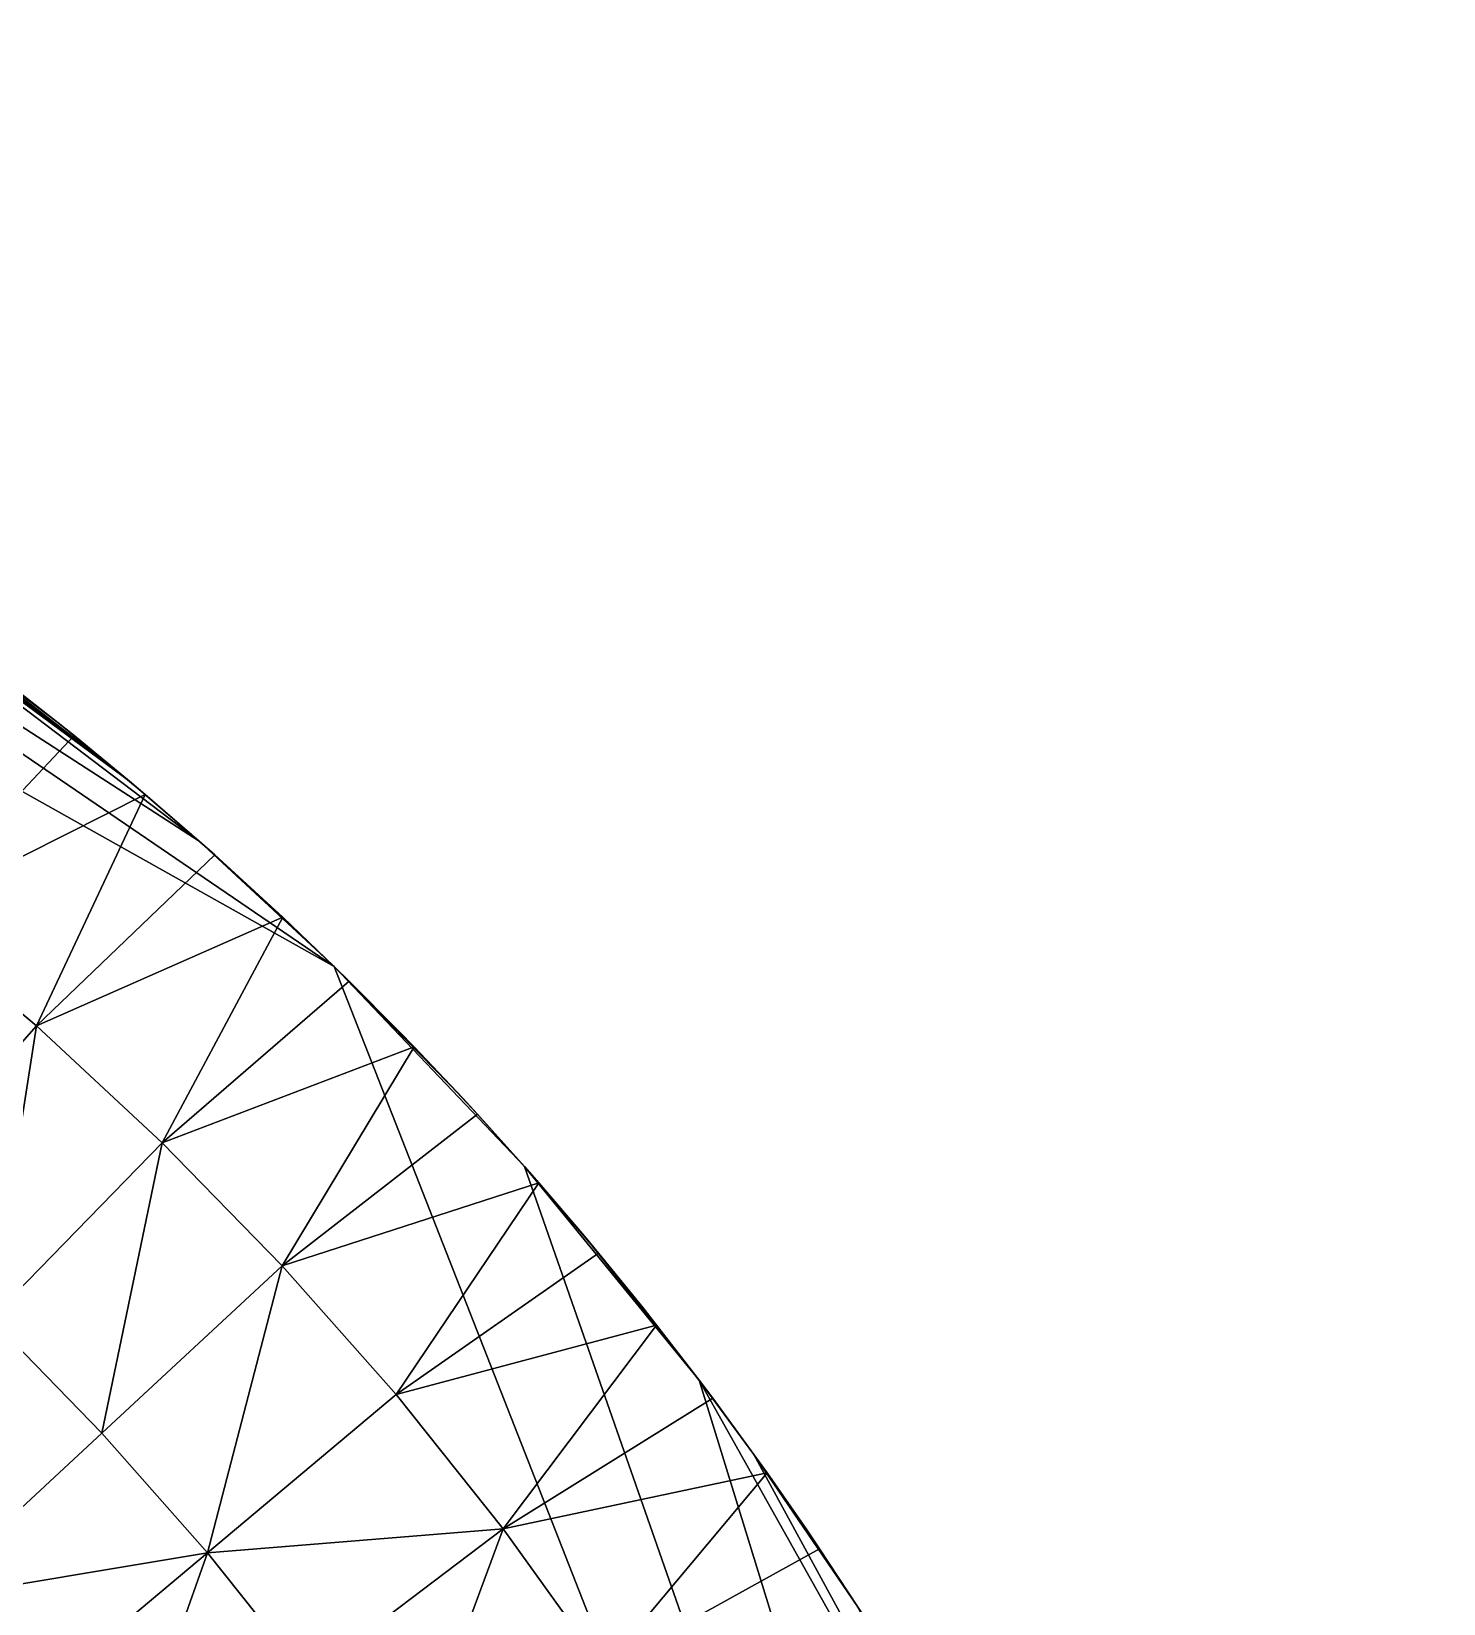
# Model space of a CAD drawing. Header units: millimetres. Extents: x -3750 to 5350, y -3750 to 3750.
# Drawn here: x 2311 to 3745, y 2038 to 3634 of the extents above; entities that cross this region are included whole.
import ezdxf

# ---------------------------------------------------------------- set-up
doc = ezdxf.new("R2010")
doc.units = ezdxf.units.MM
doc.header["$MEASUREMENT"] = 0
doc.layers.add('MESH_3D', color=2, linetype='CONTINUOUS')

msp = doc.modelspace()

# ---------------------------------------------------------------- linework, layer by layer
at = {"layer": 'MESH_3D'}
for points in [[(925.3, 3634, 32500), (-2410.5, 2872.7, 32500), (3378.6, -1627.1, 32500)], [(925.3, 3634, 32500), (3634, -925.3, 32500), (3745.3, -186.9, 32500)], [(925.3, 3634, 32500), (3378.6, -1627.1, 32500), (3634, -925.3, 32500)], [(2618.4, 2684.5, 32500), (925.3, 3634, 32500), (3745.3, -186.9, 32500)], [(2618.4, 2684.5, 32500), (1542.3, 3418.1, 32500), (925.3, 3634, 32500)], [(2481.3, 2811.7, 32500), (2034.5, 3150.1, 32500), (1542.3, 3418.1, 32500)], [(2618.4, 2684.5, 32500), (2481.3, 2811.7, 32500), (1542.3, 3418.1, 32500)], [(2410.5, 2872.7, 32500), (2112.5, 3098.4, 32500), (2034.5, 3150.1, 32500)], [(2481.3, 2811.7, 32500), (2410.5, 2872.7, 32500), (2034.5, 3150.1, 32500)], [(2410.5, 2872.7, 32500), (2189, 3044.8, 32500), (2112.5, 3098.4, 32500)], [(2338.1, 2931.9, 32500), (2264.3, 2989.2, 32500), (2189, 3044.8, 32500)], [(2410.5, 2872.7, 32500), (2338.1, 2931.9, 32500), (2189, 3044.8, 32500)], [(2264.3, 2989.2, 32500), (2338.1, 2931.9, 32500), (2280.4, 2977, 25000)], [(2182.2, 2736.4, 24800), (2280.4, 2977, 25000), (2354.1, 2919.1, 25000)], [(2338.1, 2931.9, 32500), (2354.1, 2919.1, 25000), (2280.4, 2977, 25000)], [(2338.1, 2931.9, 32500), (2410.5, 2872.7, 32500), (2354.1, 2919.1, 25000)], [(2182.2, 2736.4, 24800), (2354.1, 2919.1, 25000), (2426.3, 2859.3, 25000)], [(2410.5, 2872.7, 32500), (2426.3, 2859.3, 25000), (2354.1, 2919.1, 25000)], [(3378.6, -1627.1, 32500), (-2410.5, 2872.7, 32500), (-1955.4, -3199.8, 32500)], [(2182.2, 2736.4, 24800), (2426.3, 2859.3, 25000), (2315.9, 2624.2, 24800)], [(2315.9, 2624.2, 24800), (2426.3, 2859.3, 25000), (2497, 2797.8, 25000)], [(2410.5, 2872.7, 32500), (2481.3, 2811.7, 32500), (2426.3, 2859.3, 25000)], [(2481.3, 2811.7, 32500), (2497, 2797.8, 25000), (2426.3, 2859.3, 25000)], [(2481.3, 2811.7, 32500), (2550.6, 2748.9, 32500), (2497, 2797.8, 25000)], [(2618.4, 2684.5, 32500), (2550.6, 2748.9, 32500), (2481.3, 2811.7, 32500)], [(2315.9, 2624.2, 24800), (2497, 2797.8, 25000), (2566.1, 2734.5, 25000)], [(2550.6, 2748.9, 32500), (2566.1, 2734.5, 25000), (2497, 2797.8, 25000)], [(2550.6, 2748.9, 32500), (2618.4, 2684.5, 32500), (2566.1, 2734.5, 25000)], [(2182.2, 2736.4, 24800), (2315.9, 2624.2, 24800), (2150.5, 2436.8, 24600)], [(2315.9, 2624.2, 24800), (2566.1, 2734.5, 25000), (2443.8, 2505.5, 24800)], [(2443.8, 2505.5, 24800), (2566.1, 2734.5, 25000), (2633.7, 2669.5, 25000)], [(2618.4, 2684.5, 32500), (2633.7, 2669.5, 25000), (2566.1, 2734.5, 25000)], [(2618.4, 2684.5, 32500), (2684.5, 2618.4, 32500), (2633.7, 2669.5, 25000)], [(2618.4, 2684.5, 32500), (3745.3, -186.9, 32500), (2811.7, 2481.3, 32500)], [(2618.4, 2684.5, 32500), (2811.7, 2481.3, 32500), (2748.9, 2550.6, 32500)], [(2618.4, 2684.5, 32500), (2748.9, 2550.6, 32500), (2684.5, 2618.4, 32500)], [(2443.8, 2505.5, 24800), (2633.7, 2669.5, 25000), (2699.5, 2602.9, 25000)], [(2684.5, 2618.4, 32500), (2699.5, 2602.9, 25000), (2633.7, 2669.5, 25000)], [(2315.9, 2624.2, 24800), (2269.3, 2326.6, 24600), (2150.5, 2436.8, 24600)], [(2315.9, 2624.2, 24800), (2443.8, 2505.5, 24800), (2269.3, 2326.6, 24600)], [(2684.5, 2618.4, 32500), (2748.9, 2550.6, 32500), (2699.5, 2602.9, 25000)], [(2443.8, 2505.5, 24800), (2699.5, 2602.9, 25000), (2565.7, 2380.6, 24800)], [(2565.7, 2380.6, 24800), (2699.5, 2602.9, 25000), (2763.8, 2534.6, 25000)], [(2748.9, 2550.6, 32500), (2763.8, 2534.6, 25000), (2699.5, 2602.9, 25000)], [(2748.9, 2550.6, 32500), (2811.7, 2481.3, 32500), (2763.8, 2534.6, 25000)], [(2565.7, 2380.6, 24800), (2763.8, 2534.6, 25000), (2826.2, 2464.7, 25000)], [(2811.7, 2481.3, 32500), (2826.2, 2464.7, 25000), (2763.8, 2534.6, 25000)], [(2443.8, 2505.5, 24800), (2382.4, 2210.6, 24600), (2269.3, 2326.6, 24600)], [(2443.8, 2505.5, 24800), (2565.7, 2380.6, 24800), (2382.4, 2210.6, 24600)], [(2811.7, 2481.3, 32500), (2872.7, 2410.5, 32500), (2826.2, 2464.7, 25000)], [(2811.7, 2481.3, 32500), (3745.3, -186.9, 32500), (2989.2, 2264.3, 32500)], [(2811.7, 2481.3, 32500), (2989.2, 2264.3, 32500), (2872.7, 2410.5, 32500)], [(2565.7, 2380.6, 24800), (2826.2, 2464.7, 25000), (2681.2, 2249.8, 24800)], [(2681.2, 2249.8, 24800), (2826.2, 2464.7, 25000), (2886.9, 2393.3, 25000)], [(2872.7, 2410.5, 32500), (2886.9, 2393.3, 25000), (2826.2, 2464.7, 25000)], [(2872.7, 2410.5, 32500), (2931.9, 2338.1, 32500), (2886.9, 2393.3, 25000)], [(2872.7, 2410.5, 32500), (2989.2, 2264.3, 32500), (2931.9, 2338.1, 32500)], [(2565.7, 2380.6, 24800), (2489.6, 2089.1, 24600), (2382.4, 2210.6, 24600)], [(2565.7, 2380.6, 24800), (2681.2, 2249.8, 24800), (2489.6, 2089.1, 24600)], [(2681.2, 2249.8, 24800), (2886.9, 2393.3, 25000), (2945.9, 2320.4, 25000)], [(2931.9, 2338.1, 32500), (2945.9, 2320.4, 25000), (2886.9, 2393.3, 25000)], [(2931.9, 2338.1, 32500), (2989.2, 2264.3, 32500), (2945.9, 2320.4, 25000)], [(2269.3, 2326.6, 24600), (2382.4, 2210.6, 24600), (2199.2, 2040.5, 24400)], [(2681.2, 2249.8, 24800), (2945.9, 2320.4, 25000), (2790, 2113.3, 24800)], [(2790, 2113.3, 24800), (2945.9, 2320.4, 25000), (3002.9, 2246.1, 25000)], [(2989.2, 2264.3, 32500), (3002.9, 2246.1, 25000), (2945.9, 2320.4, 25000)], [(2989.2, 2264.3, 32500), (3044.8, 2189, 32500), (3002.9, 2246.1, 25000)], [(2989.2, 2264.3, 32500), (3490.8, 1370, 32500), (3044.8, 2189, 32500)], [(2989.2, 2264.3, 32500), (3745.3, -186.9, 32500), (3490.8, 1370, 32500)], [(2681.2, 2249.8, 24800), (2790, 2113.3, 24800), (2489.6, 2089.1, 24600)], [(2790, 2113.3, 24800), (3002.9, 2246.1, 25000), (3058.1, 2170.3, 25000)], [(3044.8, 2189, 32500), (3058.1, 2170.3, 25000), (3002.9, 2246.1, 25000)], [(2382.4, 2210.6, 24600), (2489.6, 2089.1, 24600), (2199.2, 2040.5, 24400)], [(3044.8, 2189, 32500), (3098.4, 2112.5, 32500), (3058.1, 2170.3, 25000)], [(3044.8, 2189, 32500), (3490.8, 1370, 32500), (3150.1, 2034.5, 32500)], [(3044.8, 2189, 32500), (3150.1, 2034.5, 32500), (3098.4, 2112.5, 32500)], [(2790, 2113.3, 24800), (3058.1, 2170.3, 25000), (2891.8, 1971.6, 24800)], [(2891.8, 1971.6, 24800), (3058.1, 2170.3, 25000), (3111.4, 2093.2, 25000)], [(3098.4, 2112.5, 32500), (3111.4, 2093.2, 25000), (3058.1, 2170.3, 25000)], [(2790, 2113.3, 24800), (2590.7, 1962.4, 24600), (2489.6, 2089.1, 24600)], [(2790, 2113.3, 24800), (2685.3, 1830.8, 24600), (2590.7, 1962.4, 24600)], [(2790, 2113.3, 24800), (2891.8, 1971.6, 24800), (2685.3, 1830.8, 24600)], [(3098.4, 2112.5, 32500), (3150.1, 2034.5, 32500), (3111.4, 2093.2, 25000)], [(2891.8, 1971.6, 24800), (3111.4, 2093.2, 25000), (3162.8, 2014.8, 25000)], [(3150.1, 2034.5, 32500), (3162.8, 2014.8, 25000), (3111.4, 2093.2, 25000)], [(2489.6, 2089.1, 24600), (2298.1, 1928.4, 24400), (2199.2, 2040.5, 24400)], [(2489.6, 2089.1, 24600), (2391.4, 1811.4, 24400), (2298.1, 1928.4, 24400)], [(2489.6, 2089.1, 24600), (2590.7, 1962.4, 24600), (2391.4, 1811.4, 24400)]]:
    msp.add_3dface(points, dxfattribs=at)

doc.saveas('drawing.dxf')
